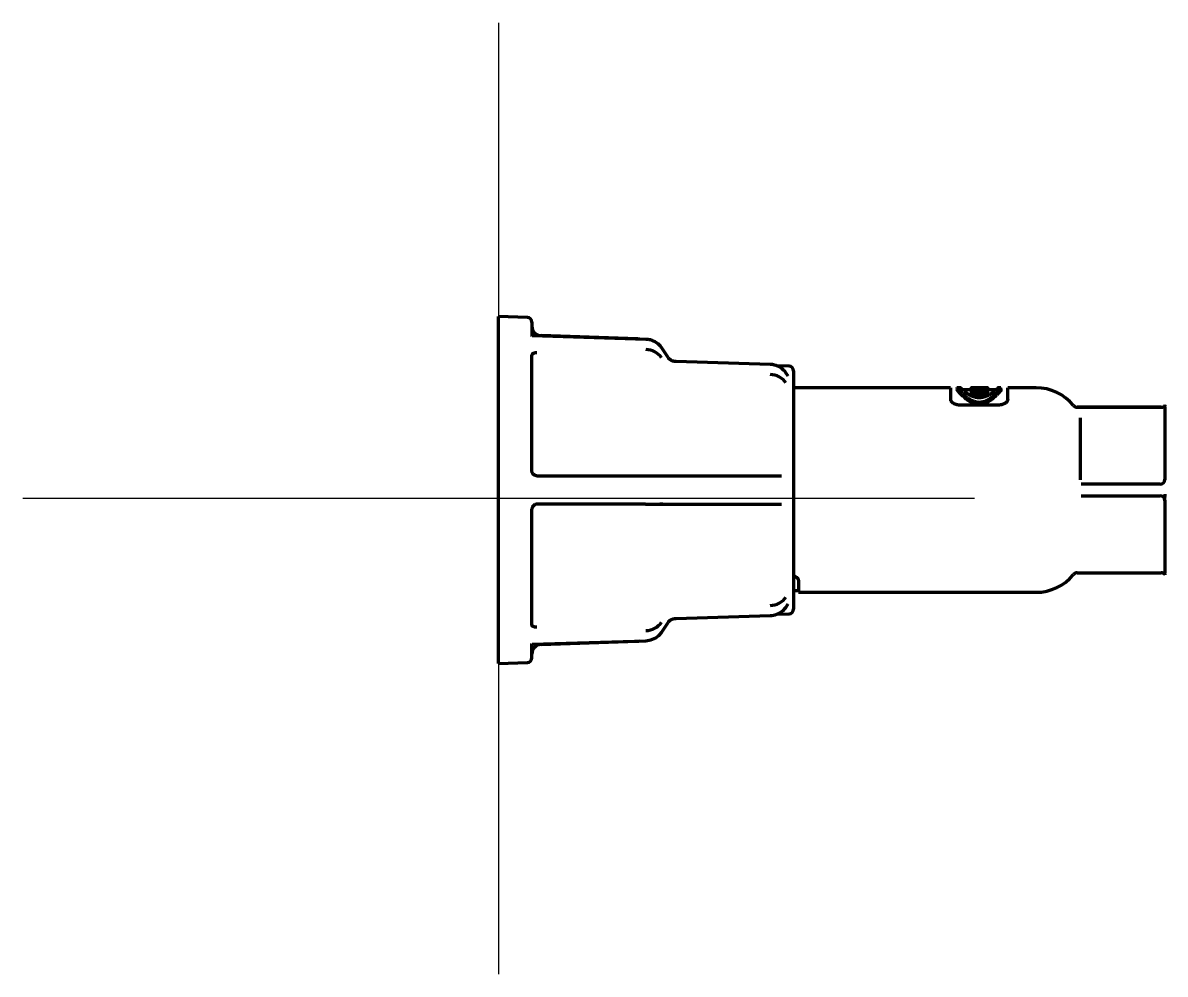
# Model space of a CAD drawing. Header units: inches. Extents: x -2898 to 7248, y 606 to 5598.
# Drawn here: x 4403.8 to 4523.8, y 2283 to 2383 of the extents above; entities that cross this region are included whole.
import ezdxf

# ---------------------------------------------------------------- set-up
doc = ezdxf.new("R2010")
doc.units = ezdxf.units.IN

# ---------------------------------------------------------------- blocks, each defined once
blk = doc.blocks.new('A$C773D0E90')
at = {"color": 4}
for p, q in [((0, 50), (0, -50)), ((-50, 0), (50, 0))]:
    blk.add_line(p, q, dxfattribs=at)

msp = doc.modelspace()

# ---------------------------------------------------------------- linework, layer by layer
at = {"linetype": 'Continuous', "lineweight": 70}
for p, q in [((4453.79, 2315.59), (4453.79, 2352.09)), ((4456.81, 2351.99), (4453.79, 2352.09)), ((4457.29, 2351.49), (4457.29, 2350.03)), ((4457.33, 2350.04), (4457.29, 2350.08)), ((4469.25, 2349.68), (4457.33, 2350.04)), ((4468.38, 2349.72), (4458.26, 2350.07)), ((4457.29, 2335.84), (4457.29, 2348.03)), ((4470.92, 2348.75), (4470.9, 2348.81)), ((4471.59, 2347.77), (4470.9, 2348.81)), ((4482.32, 2347.04), (4472.44, 2347.34)), ((4484.31, 2346.86), (4482.95, 2346.91)), ((4484.21, 2345.81), (4483.96, 2346.17)), ((4483.98, 2346.11), (4483.96, 2346.17)), ((4484.21, 2345.8), (4484.2, 2345.81)), ((4484.79, 2346.36), (4484.79, 2321.33)), ((4501.29, 2344.59), (4484.79, 2344.59)), ((4501.29, 2344.59), (4501.29, 2343.36)), ((4502.36, 2344.59), (4501.95, 2344.59)), ((4503.43, 2344.39), (4502.37, 2344.39)), ((4503.43, 2344.64), (4503.43, 2344.58)), ((4503.43, 2344.57), (4503.43, 2344.42)), ((4503.43, 2344.42), (4503.43, 2344.28)), ((4504.95, 2344.59), (4503.66, 2344.59)), ((4503.66, 2344.56), (4504.32, 2344.56)), ((4504.57, 2344.33), (4503.66, 2344.33)), ((4503.67, 2344.37), (4504.96, 2344.37)), ((4504.93, 2344.59), (4503.69, 2344.59)), ((4504.18, 2344.59), (4504.44, 2344.59)), ((4504.96, 2344.46), (4504.31, 2344.46)), ((4505.2, 2344.58), (4505.2, 2344.64)), ((4505.2, 2344.42), (4505.2, 2344.57)), ((4505.2, 2344.21), (4505.2, 2344.42)), ((4506.23, 2344.39), (4505.2, 2344.39)), ((4506.57, 2344.59), (4506.22, 2344.59)), ((4507.29, 2343.36), (4507.29, 2344.59)), ((4510.29, 2344.59), (4507.29, 2344.59)), ((4503.43, 2344.28), (4503.43, 2344.07)), ((4503.43, 2343.87), (4503.43, 2343.76)), ((4503.66, 2344.22), (4504.56, 2344.22)), ((4504.56, 2344.01), (4503.66, 2344.01)), ((4504.56, 2343.96), (4503.66, 2343.96)), ((4503.66, 2343.78), (4504.57, 2343.78)), ((4504.55, 2343.56), (4504.08, 2343.56)), ((4504.69, 2343.99), (4504.56, 2344.01)), ((4505.2, 2343.89), (4505.1, 2343.72)), ((4505.2, 2343.88), (4505.2, 2344.1)), ((4506.29, 2342.76), (4502.29, 2342.76)), ((4523.42, 2342.54), (4514.58, 2342.54)), ((4523.42, 2342.53), (4514.58, 2342.53)), ((4523.79, 2342.58), (4523.79, 2334.9)), ((4514.91, 2341.43), (4514.91, 2334.92)), ((4457.79, 2335.34), (4469.24, 2335.34)), ((4469.24, 2335.34), (4470.48, 2335.34)), ((4470.48, 2335.34), (4471.18, 2335.34)), ((4470.96, 2335.34), (4471.05, 2335.34)), ((4471.18, 2335.34), (4472.43, 2335.34)), ((4472.43, 2335.34), (4482.3, 2335.34)), ((4482.3, 2335.34), (4483.51, 2335.34)), ((4523.29, 2334.44), (4515.02, 2334.44)), ((4469.24, 2332.34), (4457.79, 2332.34)), ((4469.24, 2332.34), (4470.48, 2332.34)), ((4470.48, 2332.34), (4471.18, 2332.34)), ((4471.05, 2332.34), (4470.96, 2332.34)), ((4471.18, 2332.34), (4472.43, 2332.34)), ((4472.43, 2332.34), (4482.3, 2332.34)), ((4482.3, 2332.34), (4483.51, 2332.34)), ((4515.02, 2333.24), (4523.29, 2333.24)), ((4523.79, 2332.79), (4523.79, 2325.11)), ((4457.29, 2319.66), (4457.29, 2331.84)), ((4514.58, 2325.15), (4523.42, 2325.15)), ((4514.58, 2325.14), (4523.42, 2325.14)), ((4485.29, 2324.33), (4485.29, 2323.09)), ((4484.79, 2323.29), (4485.29, 2323.29)), ((4485.29, 2323.09), (4510.29, 2323.09)), ((4483.96, 2321.51), (4484.2, 2321.87)), ((4483.96, 2321.51), (4483.98, 2321.58)), ((4484.2, 2321.88), (4484.21, 2321.88)), ((4472.44, 2320.34), (4482.32, 2320.64)), ((4483.01, 2320.78), (4484.31, 2320.83)), ((4470.9, 2318.87), (4471.59, 2319.92)), ((4457.33, 2317.64), (4469.25, 2318)), ((4458.26, 2317.61), (4468.38, 2317.97)), ((4470.9, 2318.87), (4470.92, 2318.94)), ((4457.29, 2316.2), (4457.29, 2317.66)), ((4457.29, 2317.61), (4457.33, 2317.64)), ((4453.79, 2315.59), (4456.81, 2315.7))]:
    msp.add_line(p, q, dxfattribs=at)
for centre, radius, start, end in [((4456.79, 2351.49), 0.5, 0, 88), ((4458.29, 2351.07), 1, 180, 268), ((4468.29, 2347.22), 2.5, 82.6246, 88), ((4484.29, 2346.36), 0.5, 0, 88), ((4510.29, 2339.59), 5, 38.8492, 90), ((4514.58, 2343.04), 0.5, 218.8492, 270), ((4523.42, 2343.04), 0.5, 270, 325.1501), ((4523.29, 2334.94), 0.5, 270, 0), ((4523.29, 2332.74), 0.5, 0, 90), ((4514.58, 2324.64), 0.5, 90, 141.1508), ((4523.42, 2324.64), 0.5, 34.8499, 90), ((4510.29, 2328.09), 5, 270, 321.1508), ((4484.29, 2321.33), 0.5, 272, 0), ((4468.29, 2320.46), 2.5, 272, 277.3754), ((4458.29, 2316.61), 1, 92, 180), ((4456.79, 2316.2), 0.5, 272, 0)]:
    msp.add_arc(centre, radius, start, end, dxfattribs=at)
for centre, major_axis, ratio, start_param, end_param in [((4469.18, 2346.88), (-2, 0), 0.866025, 3.665191, 4.677482), ((4482.25, 2344.25), (-2, 0), 0.866025, 3.665191, 4.677482), ((4505.41, 2333.84), (11.68, 0), 0.92076, 1.660733, 1.734392), ((4506.02, 2333.84), (11.68, 0), 0.92076, 1.648723, 1.721343), ((4482.25, 2323.44), (-2, 0), 0.866025, 1.605703, 2.617994), ((4469.18, 2320.8), (-2, 0), 0.866025, 1.605703, 2.617994)]:
    msp.add_ellipse(centre, major_axis=major_axis, ratio=ratio, start_param=start_param, end_param=end_param, dxfattribs=at)
for points, knots in [([(4470.9, 2348.81), (4470.76, 2349.02), (4470.43, 2349.35), (4469.82, 2349.62), (4469.42, 2349.68), (4469.25, 2349.68)], [0, 0, 0, 0, 0.38076, 0.753812, 1, 1, 1, 1]), ([(4457.79, 2348.28), (4457.76, 2348.28), (4457.73, 2348.27), (4457.66, 2348.27), (4457.63, 2348.26), (4457.57, 2348.25), (4457.54, 2348.24), (4457.49, 2348.22), (4457.46, 2348.21), (4457.42, 2348.19), (4457.4, 2348.18), (4457.36, 2348.15), (4457.34, 2348.14), (4457.32, 2348.11), (4457.31, 2348.09), (4457.3, 2348.06), (4457.29, 2348.04), (4457.29, 2348.03)], [0, 0, 0, 0, 0.125, 0.125, 0.25, 0.25, 0.375, 0.375, 0.5, 0.5, 0.625, 0.625, 0.75, 0.75, 0.875, 0.875, 1, 1, 1, 1]), ([(4472.44, 2347.34), (4472.32, 2347.35), (4472.09, 2347.38), (4471.79, 2347.54), (4471.65, 2347.69), (4471.59, 2347.77)], [0, 0, 0, 0, 0.323679, 0.659927, 1, 1, 1, 1]), ([(4483.96, 2346.17), (4483.82, 2346.38), (4483.49, 2346.71), (4482.88, 2346.98), (4482.48, 2347.04), (4482.32, 2347.04)], [0, 0, 0, 0, 0.38076, 0.753812, 1, 1, 1, 1]), ([(4501.95, 2344.59), (4501.95, 2344.59), (4501.95, 2344.59), (4501.95, 2344.59), (4501.96, 2344.58), (4502, 2344.54), (4502.02, 2344.51), (4502.1, 2344.42), (4502.14, 2344.37), (4502.21, 2344.3), (4502.23, 2344.28), (4502.26, 2344.25), (4502.27, 2344.23), (4502.32, 2344.18), (4502.36, 2344.14), (4502.44, 2344.06), (4502.48, 2344.02), (4502.57, 2343.93), (4502.62, 2343.88), (4502.72, 2343.79), (4502.78, 2343.74), (4502.86, 2343.68), (4502.87, 2343.67), (4502.91, 2343.64), (4502.92, 2343.63), (4502.97, 2343.59), (4503.01, 2343.56), (4503.08, 2343.51), (4503.12, 2343.49), (4503.19, 2343.44), (4503.24, 2343.41), (4503.32, 2343.36), (4503.37, 2343.34), (4503.44, 2343.3), (4503.46, 2343.29), (4503.51, 2343.26), (4503.54, 2343.25), (4503.62, 2343.22), (4503.67, 2343.2), (4503.76, 2343.17), (4503.79, 2343.16), (4503.83, 2343.15), (4503.85, 2343.14), (4503.88, 2343.14), (4503.9, 2343.13), (4503.98, 2343.11), (4504.04, 2343.1), (4504.18, 2343.09), (4504.25, 2343.08), (4504.35, 2343.09), (4504.39, 2343.09), (4504.44, 2343.09), (4504.46, 2343.09), (4504.49, 2343.1), (4504.51, 2343.1), (4504.59, 2343.11), (4504.66, 2343.12), (4504.74, 2343.14), (4504.75, 2343.15), (4504.78, 2343.16), (4504.8, 2343.16), (4504.84, 2343.17), (4504.87, 2343.18), (4504.96, 2343.21), (4505.01, 2343.24), (4505.07, 2343.26), (4505.09, 2343.27), (4505.11, 2343.28), (4505.12, 2343.29), (4505.16, 2343.31), (4505.18, 2343.32), (4505.25, 2343.35), (4505.3, 2343.38), (4505.38, 2343.43), (4505.42, 2343.45), (4505.5, 2343.51), (4505.53, 2343.53), (4505.64, 2343.61), (4505.7, 2343.66), (4505.78, 2343.72), (4505.79, 2343.73), (4505.82, 2343.76), (4505.84, 2343.77), (4505.88, 2343.8), (4505.91, 2343.83), (4505.98, 2343.9), (4506.03, 2343.94), (4506.12, 2344.03), (4506.16, 2344.07), (4506.24, 2344.15), (4506.27, 2344.18), (4506.34, 2344.25), (4506.37, 2344.29), (4506.42, 2344.35), (4506.45, 2344.37), (4506.48, 2344.41), (4506.5, 2344.43), (4506.51, 2344.45), (4506.52, 2344.46), (4506.53, 2344.46), (4506.57, 2344.51), (4506.59, 2344.54), (4506.63, 2344.58), (4506.64, 2344.59), (4506.64, 2344.59)], [0, 0, 0, 0, 0.000593, 0.000593, 0.063062, 0.063062, 0.125531, 0.125531, 0.188, 0.188, 0.203617, 0.203617, 0.219234, 0.219234, 0.250469, 0.250469, 0.281703, 0.281703, 0.312937, 0.312937, 0.344172, 0.344172, 0.35198, 0.35198, 0.359789, 0.359789, 0.375406, 0.375406, 0.391023, 0.391023, 0.40664, 0.40664, 0.422258, 0.422258, 0.430066, 0.430066, 0.437875, 0.437875, 0.453492, 0.453492, 0.461301, 0.461301, 0.465205, 0.465205, 0.469109, 0.469109, 0.484726, 0.484726, 0.500344, 0.500344, 0.508152, 0.508152, 0.512056, 0.512056, 0.515961, 0.515961, 0.531578, 0.531578, 0.535482, 0.535482, 0.539387, 0.539387, 0.547195, 0.547195, 0.562812, 0.562812, 0.566717, 0.566717, 0.570621, 0.570621, 0.57843, 0.57843, 0.594047, 0.594047, 0.609664, 0.609664, 0.625281, 0.625281, 0.656515, 0.656515, 0.664324, 0.664324, 0.672133, 0.672133, 0.68775, 0.68775, 0.718984, 0.718984, 0.750219, 0.750219, 0.781453, 0.781453, 0.812687, 0.812687, 0.843922, 0.843922, 0.859539, 0.867348, 0.867348, 0.875156, 0.875156, 0.937625, 0.937625, 1, 1, 1, 1]), ([(4506.64, 2344.39), (4506.64, 2344.39), (4506.64, 2344.39), (4506.63, 2344.38), (4506.6, 2344.35), (4506.59, 2344.34), (4506.57, 2344.31), (4506.56, 2344.3), (4506.55, 2344.29), (4506.54, 2344.28), (4506.49, 2344.22), (4506.45, 2344.17), (4506.36, 2344.08), (4506.33, 2344.04), (4506.27, 2343.97), (4506.23, 2343.93), (4506.15, 2343.85), (4506.11, 2343.81), (4506.04, 2343.74), (4506.02, 2343.72), (4505.97, 2343.67), (4505.95, 2343.65), (4505.87, 2343.58), (4505.81, 2343.53), (4505.69, 2343.43), (4505.63, 2343.38), (4505.52, 2343.3), (4505.48, 2343.27), (4505.42, 2343.23), (4505.4, 2343.22), (4505.36, 2343.19), (4505.34, 2343.18), (4505.28, 2343.14), (4505.23, 2343.12), (4505.14, 2343.07), (4505.09, 2343.04), (4505.01, 2343.01), (4504.99, 2343), (4504.95, 2342.98), (4504.93, 2342.97), (4504.9, 2342.96), (4504.89, 2342.96), (4504.82, 2342.93), (4504.76, 2342.92), (4504.66, 2342.89), (4504.63, 2342.89), (4504.58, 2342.88), (4504.57, 2342.87), (4504.53, 2342.87), (4504.51, 2342.87), (4504.46, 2342.86), (4504.41, 2342.85), (4504.36, 2342.85), (4504.33, 2342.85), (4504.31, 2342.85), (4504.22, 2342.85), (4504.15, 2342.86), (4504.07, 2342.87), (4504.05, 2342.87), (4504.01, 2342.87), (4504, 2342.88), (4503.95, 2342.89), (4503.92, 2342.89), (4503.82, 2342.92), (4503.76, 2342.94), (4503.68, 2342.97), (4503.65, 2342.98), (4503.6, 2343), (4503.57, 2343.01), (4503.49, 2343.04), (4503.44, 2343.07), (4503.37, 2343.11), (4503.35, 2343.12), (4503.3, 2343.14), (4503.28, 2343.16), (4503.22, 2343.2), (4503.18, 2343.22), (4503.1, 2343.27), (4503.06, 2343.3), (4502.96, 2343.38), (4502.89, 2343.43), (4502.8, 2343.51), (4502.77, 2343.53), (4502.73, 2343.57), (4502.72, 2343.58), (4502.69, 2343.61), (4502.68, 2343.62), (4502.61, 2343.68), (4502.56, 2343.72), (4502.47, 2343.81), (4502.43, 2343.85), (4502.35, 2343.93), (4502.32, 2343.97), (4502.25, 2344.04), (4502.22, 2344.08), (4502.14, 2344.17), (4502.1, 2344.22), (4502.05, 2344.28), (4502.04, 2344.29), (4502.03, 2344.3), (4502.02, 2344.31), (4502, 2344.34), (4501.99, 2344.35), (4501.96, 2344.38), (4501.95, 2344.39), (4501.95, 2344.39), (4501.95, 2344.39), (4501.95, 2344.39)], [0, 0, 0, 0, 0.000156, 0.062635, 0.062635, 0.093874, 0.093874, 0.109494, 0.109494, 0.125113, 0.125113, 0.187592, 0.187592, 0.218831, 0.218831, 0.25007, 0.25007, 0.28131, 0.28131, 0.296929, 0.296929, 0.312549, 0.312549, 0.343788, 0.343788, 0.375027, 0.375027, 0.390647, 0.390647, 0.398457, 0.398457, 0.406267, 0.406267, 0.421886, 0.421886, 0.437506, 0.437506, 0.445316, 0.445316, 0.449221, 0.449221, 0.453125, 0.453125, 0.468745, 0.468745, 0.476555, 0.476555, 0.48046, 0.48046, 0.484365, 0.484365, 0.492175, 0.496079, 0.496079, 0.499984, 0.499984, 0.515604, 0.515604, 0.519509, 0.519509, 0.523414, 0.523414, 0.531224, 0.531224, 0.546843, 0.546843, 0.554653, 0.554653, 0.562463, 0.562463, 0.578083, 0.578083, 0.585892, 0.585892, 0.593702, 0.593702, 0.609322, 0.609322, 0.624941, 0.624941, 0.656181, 0.656181, 0.6718, 0.6718, 0.67961, 0.67961, 0.68742, 0.68742, 0.718659, 0.718659, 0.749898, 0.749898, 0.781138, 0.781138, 0.812377, 0.812377, 0.874856, 0.874856, 0.890475, 0.890475, 0.906095, 0.906095, 0.937334, 0.937334, 0.999813, 0.999813, 1, 1, 1, 1]), ([(4506.28, 2344.59), (4506.28, 2344.59), (4506.27, 2344.59), (4506.25, 2344.56), (4506.24, 2344.55), (4506.22, 2344.53), (4506.21, 2344.52), (4506.2, 2344.51), (4506.16, 2344.48), (4506.12, 2344.44), (4506.03, 2344.36), (4505.98, 2344.31), (4505.88, 2344.23), (4505.85, 2344.2), (4505.79, 2344.15), (4505.77, 2344.14), (4505.73, 2344.1), (4505.71, 2344.09), (4505.64, 2344.04), (4505.59, 2344), (4505.49, 2343.93), (4505.43, 2343.9), (4505.34, 2343.85), (4505.31, 2343.83), (4505.26, 2343.8), (4505.25, 2343.79), (4505.21, 2343.77), (4505.19, 2343.77), (4505.14, 2343.74), (4505.1, 2343.72), (4505.02, 2343.69), (4504.98, 2343.67), (4504.92, 2343.65), (4504.88, 2343.64), (4504.85, 2343.63), (4504.82, 2343.62), (4504.81, 2343.62), (4504.75, 2343.6), (4504.7, 2343.59), (4504.62, 2343.57), (4504.58, 2343.56), (4504.54, 2343.56), (4504.51, 2343.55), (4504.5, 2343.55), (4504.43, 2343.54), (4504.37, 2343.54), (4504.28, 2343.54), (4504.25, 2343.54), (4504.2, 2343.54), (4504.17, 2343.54), (4504.08, 2343.55), (4504.03, 2343.56), (4503.96, 2343.57), (4503.95, 2343.57), (4503.92, 2343.58), (4503.91, 2343.58), (4503.87, 2343.59), (4503.84, 2343.6), (4503.77, 2343.62), (4503.72, 2343.63), (4503.66, 2343.65), (4503.63, 2343.66), (4503.59, 2343.68), (4503.57, 2343.69), (4503.51, 2343.71), (4503.47, 2343.73), (4503.4, 2343.76), (4503.36, 2343.78), (4503.3, 2343.82), (4503.26, 2343.83), (4503.2, 2343.87), (4503.17, 2343.89), (4503.11, 2343.92), (4503.09, 2343.94), (4503.03, 2343.98), (4503.01, 2343.99), (4502.96, 2344.03), (4502.94, 2344.05), (4502.87, 2344.1), (4502.83, 2344.13), (4502.75, 2344.19), (4502.72, 2344.22), (4502.62, 2344.3), (4502.56, 2344.35), (4502.49, 2344.42), (4502.47, 2344.44), (4502.44, 2344.46), (4502.43, 2344.47), (4502.41, 2344.49), (4502.41, 2344.5), (4502.37, 2344.53), (4502.35, 2344.56), (4502.32, 2344.59), (4502.31, 2344.59), (4502.31, 2344.59), (4502.31, 2344.59), (4502.31, 2344.59)], [0, 0, 0, 0, 0.061549, 0.061549, 0.092792, 0.108414, 0.108414, 0.124035, 0.124035, 0.186522, 0.186522, 0.249008, 0.249008, 0.280251, 0.280251, 0.295873, 0.295873, 0.311494, 0.311494, 0.342738, 0.342738, 0.373981, 0.373981, 0.389602, 0.389602, 0.397413, 0.397413, 0.405224, 0.405224, 0.420845, 0.420845, 0.436467, 0.436467, 0.444278, 0.448183, 0.448183, 0.452089, 0.452089, 0.46771, 0.46771, 0.475521, 0.479426, 0.479426, 0.483332, 0.483332, 0.498953, 0.498953, 0.506764, 0.506764, 0.514575, 0.514575, 0.530197, 0.530197, 0.534102, 0.534102, 0.538007, 0.538007, 0.545818, 0.545818, 0.56144, 0.56144, 0.56925, 0.56925, 0.577061, 0.577061, 0.592683, 0.592683, 0.608304, 0.608304, 0.623926, 0.623926, 0.639548, 0.639548, 0.655169, 0.655169, 0.670791, 0.670791, 0.686412, 0.686412, 0.717656, 0.717656, 0.748899, 0.748899, 0.811385, 0.811385, 0.842628, 0.842628, 0.85825, 0.85825, 0.873871, 0.873871, 0.936358, 0.936358, 0.998844, 0.998844, 1, 1, 1, 1]), ([(4503.66, 2344.59), (4503.65, 2344.59), (4503.63, 2344.59), (4503.61, 2344.59), (4503.6, 2344.59), (4503.59, 2344.59), (4503.58, 2344.59), (4503.56, 2344.58), (4503.55, 2344.58), (4503.52, 2344.58), (4503.51, 2344.58), (4503.49, 2344.58), (4503.48, 2344.58), (4503.46, 2344.58), (4503.46, 2344.58), (4503.45, 2344.58), (4503.45, 2344.58), (4503.44, 2344.58), (4503.44, 2344.58), (4503.43, 2344.58), (4503.43, 2344.58), (4503.43, 2344.58), (4503.43, 2344.57), (4503.43, 2344.57), (4503.43, 2344.57), (4503.43, 2344.57), (4503.44, 2344.57), (4503.44, 2344.57), (4503.45, 2344.57), (4503.45, 2344.57), (4503.46, 2344.57), (4503.46, 2344.57), (4503.48, 2344.56), (4503.49, 2344.56), (4503.51, 2344.56), (4503.52, 2344.56), (4503.54, 2344.56), (4503.55, 2344.56), (4503.56, 2344.56), (4503.57, 2344.56), (4503.59, 2344.56), (4503.6, 2344.56), (4503.63, 2344.56), (4503.65, 2344.56), (4503.66, 2344.56)], [0, 0, 0, 0, 0.0625, 0.0625, 0.09375, 0.09375, 0.125, 0.125, 0.1875, 0.1875, 0.25, 0.25, 0.3125, 0.3125, 0.34375, 0.34375, 0.375, 0.40625, 0.40625, 0.4375, 0.4375, 0.5, 0.5, 0.53125, 0.53125, 0.5625, 0.5625, 0.625, 0.625, 0.65625, 0.65625, 0.6875, 0.6875, 0.75, 0.75, 0.8125, 0.8125, 0.84375, 0.84375, 0.875, 0.875, 0.9375, 0.9375, 1, 1, 1, 1]), ([(4503.51, 2344.45), (4503.49, 2344.45), (4503.47, 2344.44), (4503.46, 2344.44), (4503.46, 2344.44), (4503.45, 2344.44), (4503.45, 2344.44), (4503.44, 2344.43), (4503.44, 2344.43), (4503.43, 2344.43), (4503.43, 2344.42), (4503.43, 2344.42), (4503.43, 2344.42), (4503.43, 2344.41), (4503.43, 2344.41), (4503.43, 2344.41), (4503.43, 2344.41), (4503.44, 2344.41), (4503.44, 2344.4), (4503.45, 2344.4), (4503.47, 2344.39), (4503.47, 2344.39), (4503.49, 2344.39), (4503.5, 2344.39), (4503.51, 2344.38), (4503.52, 2344.38), (4503.54, 2344.38), (4503.55, 2344.38), (4503.57, 2344.38), (4503.58, 2344.38), (4503.59, 2344.37), (4503.59, 2344.37), (4503.62, 2344.37), (4503.65, 2344.37), (4503.67, 2344.37)], [0, 0, 0, 0, 0.125, 0.125, 0.15625, 0.15625, 0.1875, 0.1875, 0.25, 0.25, 0.3125, 0.3125, 0.375, 0.375, 0.40625, 0.40625, 0.4375, 0.4375, 0.5, 0.5625, 0.5625, 0.625, 0.625, 0.6875, 0.6875, 0.75, 0.75, 0.8125, 0.8125, 0.84375, 0.84375, 0.875, 0.875, 1, 1, 1, 1]), ([(4503.66, 2344.33), (4503.65, 2344.33), (4503.63, 2344.33), (4503.61, 2344.33), (4503.6, 2344.33), (4503.59, 2344.33), (4503.58, 2344.33), (4503.56, 2344.33), (4503.54, 2344.32), (4503.53, 2344.32), (4503.52, 2344.32), (4503.51, 2344.32), (4503.5, 2344.32), (4503.49, 2344.31), (4503.48, 2344.31), (4503.46, 2344.3), (4503.45, 2344.3), (4503.44, 2344.3), (4503.44, 2344.29), (4503.44, 2344.29), (4503.43, 2344.29), (4503.43, 2344.28), (4503.43, 2344.28), (4503.43, 2344.27), (4503.43, 2344.27), (4503.44, 2344.26), (4503.44, 2344.26), (4503.45, 2344.25), (4503.45, 2344.25), (4503.46, 2344.25), (4503.46, 2344.25), (4503.48, 2344.24), (4503.49, 2344.24), (4503.51, 2344.23), (4503.52, 2344.23), (4503.54, 2344.23), (4503.54, 2344.22), (4503.56, 2344.22), (4503.57, 2344.22), (4503.59, 2344.22), (4503.6, 2344.22), (4503.63, 2344.22), (4503.65, 2344.22), (4503.66, 2344.22)], [0, 0, 0, 0, 0.0625, 0.0625, 0.09375, 0.09375, 0.125, 0.125, 0.1875, 0.1875, 0.21875, 0.21875, 0.25, 0.25, 0.3125, 0.3125, 0.375, 0.375, 0.40625, 0.40625, 0.4375, 0.4375, 0.5, 0.5, 0.5625, 0.5625, 0.625, 0.625, 0.65625, 0.65625, 0.6875, 0.6875, 0.75, 0.75, 0.8125, 0.8125, 0.84375, 0.84375, 0.875, 0.875, 0.9375, 0.9375, 1, 1, 1, 1]), ([(4503.68, 2344.59), (4503.7, 2344.59), (4503.73, 2344.59), (4503.77, 2344.59), (4503.8, 2344.59), (4503.82, 2344.59), (4503.84, 2344.59), (4503.85, 2344.59), (4503.91, 2344.59), (4503.96, 2344.59), (4504.03, 2344.59), (4504.04, 2344.59), (4504.07, 2344.59), (4504.08, 2344.59), (4504.12, 2344.59), (4504.15, 2344.59), (4504.18, 2344.59)], [0, 0, 0, 0, 0.115566, 0.262972, 0.262972, 0.336675, 0.336675, 0.410377, 0.410377, 0.705189, 0.705189, 0.778892, 0.778892, 0.852594, 0.852594, 1, 1, 1, 1]), ([(4504.31, 2344.46), (4504.3, 2344.46), (4504.3, 2344.46), (4504.29, 2344.46), (4504.28, 2344.46), (4504.27, 2344.46), (4504.27, 2344.46), (4504.26, 2344.46), (4504.26, 2344.46), (4504.26, 2344.46), (4504.26, 2344.46), (4504.26, 2344.47), (4504.26, 2344.47), (4504.26, 2344.47), (4504.26, 2344.47), (4504.26, 2344.47), (4504.26, 2344.47), (4504.27, 2344.47), (4504.27, 2344.47), (4504.27, 2344.47)], [0, 0, 0, 0, 0.125, 0.125, 0.25, 0.25, 0.375, 0.375, 0.5, 0.5, 0.625, 0.625, 0.75, 0.75, 0.8125, 0.8125, 0.875, 0.875, 1, 1, 1, 1]), ([(4504.32, 2344.56), (4504.33, 2344.56), (4504.33, 2344.56), (4504.35, 2344.56), (4504.35, 2344.56), (4504.36, 2344.56), (4504.36, 2344.56), (4504.37, 2344.56), (4504.37, 2344.56), (4504.38, 2344.55), (4504.38, 2344.55), (4504.38, 2344.55), (4504.38, 2344.55), (4504.38, 2344.55), (4504.37, 2344.55), (4504.37, 2344.55), (4504.37, 2344.55), (4504.37, 2344.55), (4504.36, 2344.55), (4504.36, 2344.55)], [0, 0, 0, 0, 0.125, 0.125, 0.25, 0.25, 0.375, 0.375, 0.5, 0.5, 0.625, 0.625, 0.75, 0.75, 0.8125, 0.8125, 0.875, 0.875, 1, 1, 1, 1]), ([(4504.44, 2344.59), (4504.5, 2344.59), (4504.55, 2344.59), (4504.62, 2344.59), (4504.63, 2344.59), (4504.66, 2344.59), (4504.67, 2344.59), (4504.71, 2344.59), (4504.74, 2344.59), (4504.78, 2344.59), (4504.81, 2344.59), (4504.84, 2344.59), (4504.85, 2344.59), (4504.87, 2344.59), (4504.88, 2344.59), (4504.91, 2344.59), (4504.92, 2344.59), (4504.94, 2344.59)], [0, 0, 0, 0, 0.295639, 0.295639, 0.369549, 0.369549, 0.443459, 0.443459, 0.591279, 0.591279, 0.739098, 0.739098, 0.813008, 0.813008, 0.886918, 0.886918, 1, 1, 1, 1]), ([(4504.57, 2343.78), (4504.6, 2343.78), (4504.63, 2343.78), (4504.66, 2343.78), (4504.68, 2343.78), (4504.7, 2343.78), (4504.71, 2343.79), (4504.75, 2343.79), (4504.77, 2343.8), (4504.8, 2343.8), (4504.82, 2343.8), (4504.84, 2343.81), (4504.85, 2343.81), (4504.9, 2343.83), (4504.93, 2343.84), (4504.97, 2343.86), (4504.98, 2343.86), (4505, 2343.87), (4505, 2343.87), (4505.03, 2343.89), (4505.04, 2343.89), (4505.08, 2343.92), (4505.1, 2343.93), (4505.12, 2343.96), (4505.13, 2343.97), (4505.15, 2343.98), (4505.15, 2343.99), (4505.17, 2344.01), (4505.18, 2344.03), (4505.19, 2344.06), (4505.2, 2344.08), (4505.2, 2344.1), (4505.2, 2344.11), (4505.19, 2344.12), (4505.19, 2344.13), (4505.18, 2344.15), (4505.17, 2344.17), (4505.15, 2344.19), (4505.14, 2344.21), (4505.11, 2344.22), (4505.1, 2344.23), (4505.08, 2344.24), (4505.07, 2344.25), (4505.03, 2344.27), (4505, 2344.28), (4504.94, 2344.29), (4504.9, 2344.3), (4504.85, 2344.31), (4504.84, 2344.31), (4504.82, 2344.32), (4504.81, 2344.32), (4504.77, 2344.32), (4504.75, 2344.32), (4504.71, 2344.33), (4504.7, 2344.33), (4504.68, 2344.33), (4504.66, 2344.33), (4504.63, 2344.33), (4504.6, 2344.33), (4504.57, 2344.33)], [0, 0, 0, 0, 0.03125, 0.03125, 0.046875, 0.046875, 0.0625, 0.0625, 0.09375, 0.09375, 0.109375, 0.109375, 0.125, 0.125, 0.1875, 0.1875, 0.203125, 0.203125, 0.21875, 0.21875, 0.25, 0.25, 0.3125, 0.3125, 0.34375, 0.34375, 0.375, 0.375, 0.4375, 0.4375, 0.5, 0.5, 0.53125, 0.53125, 0.5625, 0.5625, 0.625, 0.625, 0.6875, 0.6875, 0.71875, 0.71875, 0.75, 0.75, 0.8125, 0.8125, 0.875, 0.875, 0.890625, 0.890625, 0.90625, 0.90625, 0.9375, 0.9375, 0.953125, 0.953125, 0.96875, 0.96875, 1, 1, 1, 1]), ([(4505.12, 2344.56), (4505.13, 2344.56), (4505.15, 2344.56), (4505.17, 2344.57), (4505.17, 2344.57), (4505.17, 2344.57), (4505.18, 2344.57), (4505.18, 2344.57), (4505.19, 2344.57), (4505.19, 2344.57), (4505.19, 2344.57), (4505.2, 2344.57), (4505.2, 2344.57), (4505.19, 2344.57), (4505.19, 2344.58), (4505.19, 2344.58), (4505.19, 2344.58), (4505.19, 2344.58), (4505.18, 2344.58), (4505.17, 2344.58), (4505.16, 2344.58), (4505.15, 2344.58), (4505.13, 2344.58), (4505.13, 2344.58), (4505.11, 2344.58), (4505.11, 2344.58), (4505.1, 2344.58), (4505.08, 2344.58), (4505.07, 2344.58), (4505.04, 2344.58), (4505.03, 2344.59), (4505, 2344.59), (4504.97, 2344.59), (4504.95, 2344.59)], [0, 0, 0, 0, 0.125, 0.125, 0.15625, 0.15625, 0.1875, 0.1875, 0.25, 0.25, 0.3125, 0.3125, 0.375, 0.375, 0.40625, 0.40625, 0.4375, 0.4375, 0.5, 0.5625, 0.5625, 0.625, 0.625, 0.6875, 0.6875, 0.71875, 0.71875, 0.75, 0.8125, 0.8125, 0.875, 0.875, 1, 1, 1, 1]), ([(4504.96, 2344.37), (4504.98, 2344.37), (4504.99, 2344.37), (4505.01, 2344.37), (4505.02, 2344.37), (4505.04, 2344.37), (4505.04, 2344.37), (4505.07, 2344.38), (4505.08, 2344.38), (4505.1, 2344.38), (4505.1, 2344.38), (4505.12, 2344.38), (4505.12, 2344.38), (4505.14, 2344.39), (4505.15, 2344.39), (4505.17, 2344.4), (4505.17, 2344.4), (4505.18, 2344.4), (4505.18, 2344.4), (4505.19, 2344.41), (4505.19, 2344.41), (4505.19, 2344.41), (4505.2, 2344.41), (4505.2, 2344.42), (4505.19, 2344.42), (4505.19, 2344.43), (4505.18, 2344.43), (4505.18, 2344.43), (4505.17, 2344.44), (4505.17, 2344.44), (4505.16, 2344.44), (4505.15, 2344.44), (4505.14, 2344.44), (4505.12, 2344.45), (4505.11, 2344.45), (4505.09, 2344.45), (4505.08, 2344.45), (4505.07, 2344.45), (4505.06, 2344.45), (4505.04, 2344.46), (4505.02, 2344.46), (4504.99, 2344.46), (4504.98, 2344.46), (4504.96, 2344.46)], [0, 0, 0, 0, 0.0625, 0.0625, 0.09375, 0.09375, 0.125, 0.125, 0.1875, 0.1875, 0.21875, 0.21875, 0.25, 0.25, 0.3125, 0.3125, 0.375, 0.375, 0.40625, 0.40625, 0.4375, 0.4375, 0.5, 0.5, 0.5625, 0.5625, 0.625, 0.625, 0.65625, 0.65625, 0.6875, 0.6875, 0.75, 0.75, 0.8125, 0.8125, 0.84375, 0.84375, 0.875, 0.875, 0.9375, 0.9375, 1, 1, 1, 1]), ([(4502.29, 2342.76), (4502.22, 2342.76), (4502.15, 2342.77), (4502.07, 2342.78), (4502.05, 2342.78), (4502.02, 2342.79), (4502, 2342.79), (4501.95, 2342.8), (4501.92, 2342.81), (4501.86, 2342.83), (4501.83, 2342.84), (4501.78, 2342.86), (4501.77, 2342.86), (4501.74, 2342.87), (4501.72, 2342.88), (4501.66, 2342.91), (4501.61, 2342.94), (4501.55, 2342.98), (4501.54, 2342.98), (4501.52, 2343), (4501.51, 2343.01), (4501.48, 2343.03), (4501.46, 2343.04), (4501.41, 2343.09), (4501.39, 2343.13), (4501.35, 2343.18), (4501.34, 2343.19), (4501.32, 2343.23), (4501.32, 2343.24), (4501.3, 2343.29), (4501.29, 2343.33), (4501.29, 2343.36)], [0, 0, 0, 0, 0.125, 0.125, 0.15625, 0.15625, 0.1875, 0.1875, 0.25, 0.25, 0.3125, 0.3125, 0.34375, 0.34375, 0.375, 0.375, 0.5, 0.5, 0.53125, 0.53125, 0.5625, 0.5625, 0.625, 0.625, 0.75, 0.75, 0.8125, 0.8125, 0.875, 0.875, 1, 1, 1, 1]), ([(4503.66, 2344.01), (4503.65, 2344.01), (4503.63, 2344.01), (4503.61, 2344.01), (4503.6, 2344.01), (4503.59, 2344.01), (4503.58, 2344.01), (4503.56, 2344.01), (4503.54, 2344.02), (4503.53, 2344.02), (4503.52, 2344.02), (4503.51, 2344.02), (4503.5, 2344.03), (4503.49, 2344.03), (4503.48, 2344.03), (4503.46, 2344.04), (4503.45, 2344.04), (4503.44, 2344.05), (4503.44, 2344.05), (4503.44, 2344.05), (4503.43, 2344.06), (4503.43, 2344.06), (4503.43, 2344.07), (4503.43, 2344.07), (4503.43, 2344.07), (4503.43, 2344.07)], [0, 0, 0, 0, 0.124754, 0.124754, 0.187132, 0.187132, 0.249509, 0.249509, 0.374263, 0.374263, 0.43664, 0.43664, 0.499018, 0.499018, 0.623772, 0.623772, 0.748526, 0.748526, 0.810904, 0.810904, 0.873281, 0.873281, 0.998035, 0.998035, 1, 1, 1, 1]), ([(4503.66, 2343.96), (4503.65, 2343.96), (4503.63, 2343.96), (4503.61, 2343.96), (4503.6, 2343.96), (4503.59, 2343.95), (4503.58, 2343.95), (4503.56, 2343.95), (4503.54, 2343.95), (4503.52, 2343.94), (4503.52, 2343.94), (4503.51, 2343.94), (4503.49, 2343.93), (4503.48, 2343.93), (4503.47, 2343.92), (4503.47, 2343.92), (4503.46, 2343.91), (4503.45, 2343.91), (4503.44, 2343.9), (4503.44, 2343.89), (4503.43, 2343.88), (4503.43, 2343.88), (4503.43, 2343.87), (4503.43, 2343.86), (4503.43, 2343.86), (4503.43, 2343.86), (4503.44, 2343.85), (4503.44, 2343.84), (4503.45, 2343.83), (4503.45, 2343.83), (4503.46, 2343.83), (4503.46, 2343.82), (4503.47, 2343.82), (4503.48, 2343.81), (4503.5, 2343.8), (4503.51, 2343.8), (4503.52, 2343.8), (4503.53, 2343.79), (4503.54, 2343.79), (4503.56, 2343.79), (4503.56, 2343.79), (4503.59, 2343.78), (4503.6, 2343.78), (4503.63, 2343.78), (4503.65, 2343.78), (4503.66, 2343.78)], [0, 0, 0, 0, 0.0625, 0.0625, 0.09375, 0.09375, 0.125, 0.125, 0.1875, 0.1875, 0.21875, 0.21875, 0.25, 0.28125, 0.28125, 0.3125, 0.3125, 0.375, 0.375, 0.4375, 0.4375, 0.5, 0.5, 0.53125, 0.53125, 0.5625, 0.5625, 0.625, 0.625, 0.65625, 0.65625, 0.6875, 0.6875, 0.75, 0.75, 0.78125, 0.78125, 0.8125, 0.84375, 0.84375, 0.875, 0.875, 0.9375, 0.9375, 1, 1, 1, 1]), ([(4504.56, 2344.22), (4504.57, 2344.22), (4504.58, 2344.21), (4504.6, 2344.21), (4504.6, 2344.21), (4504.61, 2344.21), (4504.62, 2344.21), (4504.63, 2344.21), (4504.64, 2344.21), (4504.66, 2344.2), (4504.66, 2344.2), (4504.68, 2344.2), (4504.68, 2344.19), (4504.7, 2344.19), (4504.7, 2344.19), (4504.72, 2344.18), (4504.73, 2344.17), (4504.74, 2344.16), (4504.75, 2344.16), (4504.76, 2344.15), (4504.76, 2344.14), (4504.77, 2344.12), (4504.78, 2344.11), (4504.78, 2344.08), (4504.77, 2344.07), (4504.76, 2344.05), (4504.76, 2344.04), (4504.75, 2344.03), (4504.75, 2344.03), (4504.74, 2344.02), (4504.74, 2344.02), (4504.73, 2344.01), (4504.72, 2344), (4504.7, 2343.99), (4504.68, 2343.98), (4504.66, 2343.98), (4504.65, 2343.97), (4504.64, 2343.97), (4504.63, 2343.97), (4504.62, 2343.96), (4504.61, 2343.96), (4504.6, 2343.96), (4504.59, 2343.96), (4504.58, 2343.96), (4504.57, 2343.96), (4504.56, 2343.96), (4504.56, 2343.96)], [0, 0, 0, 0, 0.03125, 0.03125, 0.046875, 0.046875, 0.0625, 0.0625, 0.09375, 0.09375, 0.125, 0.125, 0.15625, 0.15625, 0.1875, 0.1875, 0.25, 0.25, 0.3125, 0.3125, 0.375, 0.375, 0.5, 0.5, 0.625, 0.625, 0.6875, 0.6875, 0.71875, 0.71875, 0.75, 0.75, 0.8125, 0.8125, 0.875, 0.875, 0.90625, 0.90625, 0.9375, 0.9375, 0.953125, 0.953125, 0.96875, 0.984375, 0.984375, 1, 1, 1, 1]), ([(4507.29, 2343.36), (4507.29, 2343.33), (4507.29, 2343.29), (4507.26, 2343.23), (4507.25, 2343.19), (4507.22, 2343.15), (4507.21, 2343.14), (4507.2, 2343.13), (4507.19, 2343.12), (4507.17, 2343.09), (4507.16, 2343.08), (4507.11, 2343.03), (4507.07, 2343), (4507, 2342.95), (4506.98, 2342.94), (4506.93, 2342.91), (4506.9, 2342.9), (4506.82, 2342.86), (4506.77, 2342.84), (4506.69, 2342.82), (4506.67, 2342.81), (4506.64, 2342.8), (4506.62, 2342.8), (4506.57, 2342.79), (4506.51, 2342.78), (4506.44, 2342.77), (4506.38, 2342.77), (4506.37, 2342.76), (4506.33, 2342.76), (4506.31, 2342.76), (4506.29, 2342.76)], [0, 0, 0, 0, 0.125, 0.125, 0.25, 0.25, 0.28125, 0.28125, 0.3125, 0.3125, 0.375, 0.375, 0.5, 0.5, 0.5625, 0.5625, 0.625, 0.625, 0.75, 0.75, 0.78125, 0.78125, 0.8125, 0.8125, 0.875, 0.9375, 0.9375, 0.96875, 0.96875, 1, 1, 1, 1]), ([(4523.79, 2342.58), (4523.79, 2342.59), (4523.79, 2342.6), (4523.8, 2342.61), (4523.8, 2342.62), (4523.8, 2342.63), (4523.8, 2342.65), (4523.8, 2342.66), (4523.81, 2342.67), (4523.81, 2342.69), (4523.81, 2342.7), (4523.82, 2342.71), (4523.82, 2342.71), (4523.82, 2342.72), (4523.82, 2342.73), (4523.83, 2342.74), (4523.83, 2342.75), (4523.83, 2342.75)], [0, 0, 0, 0, 0.0625, 0.0625, 0.125, 0.125, 0.25, 0.25, 0.375, 0.375, 0.5, 0.5, 0.625, 0.625, 0.75, 0.75, 1, 1, 1, 1]), ([(4457.79, 2335.34), (4457.76, 2335.34), (4457.73, 2335.35), (4457.66, 2335.36), (4457.63, 2335.37), (4457.57, 2335.39), (4457.54, 2335.41), (4457.49, 2335.45), (4457.46, 2335.47), (4457.42, 2335.51), (4457.4, 2335.54), (4457.36, 2335.59), (4457.34, 2335.62), (4457.32, 2335.68), (4457.31, 2335.71), (4457.3, 2335.78), (4457.29, 2335.81), (4457.29, 2335.84)], [0, 0, 0, 0, 0.125, 0.125, 0.25, 0.25, 0.375, 0.375, 0.5, 0.5, 0.625, 0.625, 0.75, 0.75, 0.875, 0.875, 1, 1, 1, 1]), ([(4470.71, 2335.34), (4470.73, 2335.34), (4470.74, 2335.34), (4470.79, 2335.34), (4470.83, 2335.34), (4470.88, 2335.34), (4470.9, 2335.34), (4470.93, 2335.34), (4470.95, 2335.34), (4470.96, 2335.34)], [0, 0, 0, 0, 0.162216, 0.162216, 0.581108, 0.581108, 0.790554, 0.790554, 1, 1, 1, 1]), ([(4457.79, 2332.34), (4457.76, 2332.34), (4457.73, 2332.34), (4457.66, 2332.33), (4457.63, 2332.32), (4457.57, 2332.29), (4457.54, 2332.28), (4457.49, 2332.24), (4457.46, 2332.22), (4457.42, 2332.17), (4457.4, 2332.15), (4457.36, 2332.09), (4457.34, 2332.06), (4457.32, 2332), (4457.31, 2331.97), (4457.3, 2331.91), (4457.29, 2331.88), (4457.29, 2331.84)], [0, 0, 0, 0, 0.125, 0.125, 0.25, 0.25, 0.375, 0.375, 0.5, 0.5, 0.625, 0.625, 0.75, 0.75, 0.875, 0.875, 1, 1, 1, 1]), ([(4470.96, 2332.34), (4470.9, 2332.34), (4470.83, 2332.34), (4470.74, 2332.34), (4470.73, 2332.34), (4470.72, 2332.34)], [0, 0, 0, 0, 0.849527, 0.849527, 1, 1, 1, 1]), ([(4523.79, 2332.79), (4523.79, 2332.8), (4523.79, 2332.81), (4523.8, 2332.83), (4523.8, 2332.85), (4523.8, 2332.88), (4523.8, 2332.91), (4523.8, 2332.96), (4523.81, 2332.99), (4523.81, 2333.04), (4523.81, 2333.07), (4523.82, 2333.15), (4523.82, 2333.2), (4523.83, 2333.31), (4523.83, 2333.37), (4523.83, 2333.42)], [0, 0, 0, 0, 0.0625, 0.0625, 0.125, 0.125, 0.25, 0.25, 0.375, 0.375, 0.5, 0.5, 0.75, 0.75, 1, 1, 1, 1]), ([(4523.83, 2324.94), (4523.83, 2324.94), (4523.83, 2324.94), (4523.83, 2324.95), (4523.83, 2324.95), (4523.82, 2324.96), (4523.82, 2324.97), (4523.81, 2324.99), (4523.81, 2325), (4523.81, 2325.01), (4523.8, 2325.02), (4523.8, 2325.04), (4523.8, 2325.05), (4523.8, 2325.07), (4523.8, 2325.08), (4523.79, 2325.09), (4523.79, 2325.1), (4523.79, 2325.11)], [0, 0, 0, 0, 0.125, 0.125, 0.25, 0.25, 0.5, 0.5, 0.625, 0.625, 0.75, 0.75, 0.875, 0.875, 0.9375, 0.9375, 1, 1, 1, 1]), ([(4484.8, 2324.83), (4484.81, 2324.83), (4484.82, 2324.82), (4484.85, 2324.81), (4484.86, 2324.81), (4484.93, 2324.78), (4484.98, 2324.75), (4485.03, 2324.71), (4485.05, 2324.7), (4485.07, 2324.69), (4485.08, 2324.68), (4485.11, 2324.66), (4485.12, 2324.64), (4485.17, 2324.59), (4485.2, 2324.56), (4485.24, 2324.51), (4485.25, 2324.49), (4485.26, 2324.46), (4485.27, 2324.44), (4485.29, 2324.39), (4485.29, 2324.36), (4485.29, 2324.33)], [0, 0, 0, 0, 0.039429, 0.039429, 0.085171, 0.085171, 0.268136, 0.268136, 0.313878, 0.313878, 0.359619, 0.359619, 0.451102, 0.451102, 0.634068, 0.634068, 0.725551, 0.725551, 0.817034, 0.817034, 1, 1, 1, 1]), ([(4482.32, 2320.64), (4482.57, 2320.65), (4483.06, 2320.75), (4483.63, 2321.1), (4483.88, 2321.39), (4483.96, 2321.51)], [0, 0, 0, 0, 0.373313, 0.765435, 1, 1, 1, 1]), ([(4471.59, 2319.92), (4471.66, 2320.01), (4471.8, 2320.16), (4472.11, 2320.31), (4472.33, 2320.34), (4472.44, 2320.34)], [0, 0, 0, 0, 0.374008, 0.700256, 1, 1, 1, 1]), ([(4457.79, 2319.41), (4457.76, 2319.41), (4457.73, 2319.41), (4457.66, 2319.42), (4457.63, 2319.42), (4457.57, 2319.43), (4457.54, 2319.44), (4457.49, 2319.46), (4457.46, 2319.47), (4457.42, 2319.49), (4457.4, 2319.51), (4457.36, 2319.53), (4457.34, 2319.55), (4457.32, 2319.58), (4457.31, 2319.59), (4457.3, 2319.63), (4457.29, 2319.64), (4457.29, 2319.66)], [0, 0, 0, 0, 0.125, 0.125, 0.25, 0.25, 0.375, 0.375, 0.5, 0.5, 0.625, 0.625, 0.75, 0.75, 0.875, 0.875, 1, 1, 1, 1]), ([(4469.25, 2318), (4469.51, 2318.01), (4469.99, 2318.11), (4470.56, 2318.46), (4470.82, 2318.75), (4470.9, 2318.87)], [0, 0, 0, 0, 0.373313, 0.765435, 1, 1, 1, 1])]:
    msp.add_open_spline(points, degree=3, knots=knots, dxfattribs=at)

# ---------------------------------------------------------------- block references
at = {"xscale": -1}
msp.add_blockref('A$C773D0E90', (4453.79, 2332.95), dxfattribs=at)

doc.saveas('drawing.dxf')
